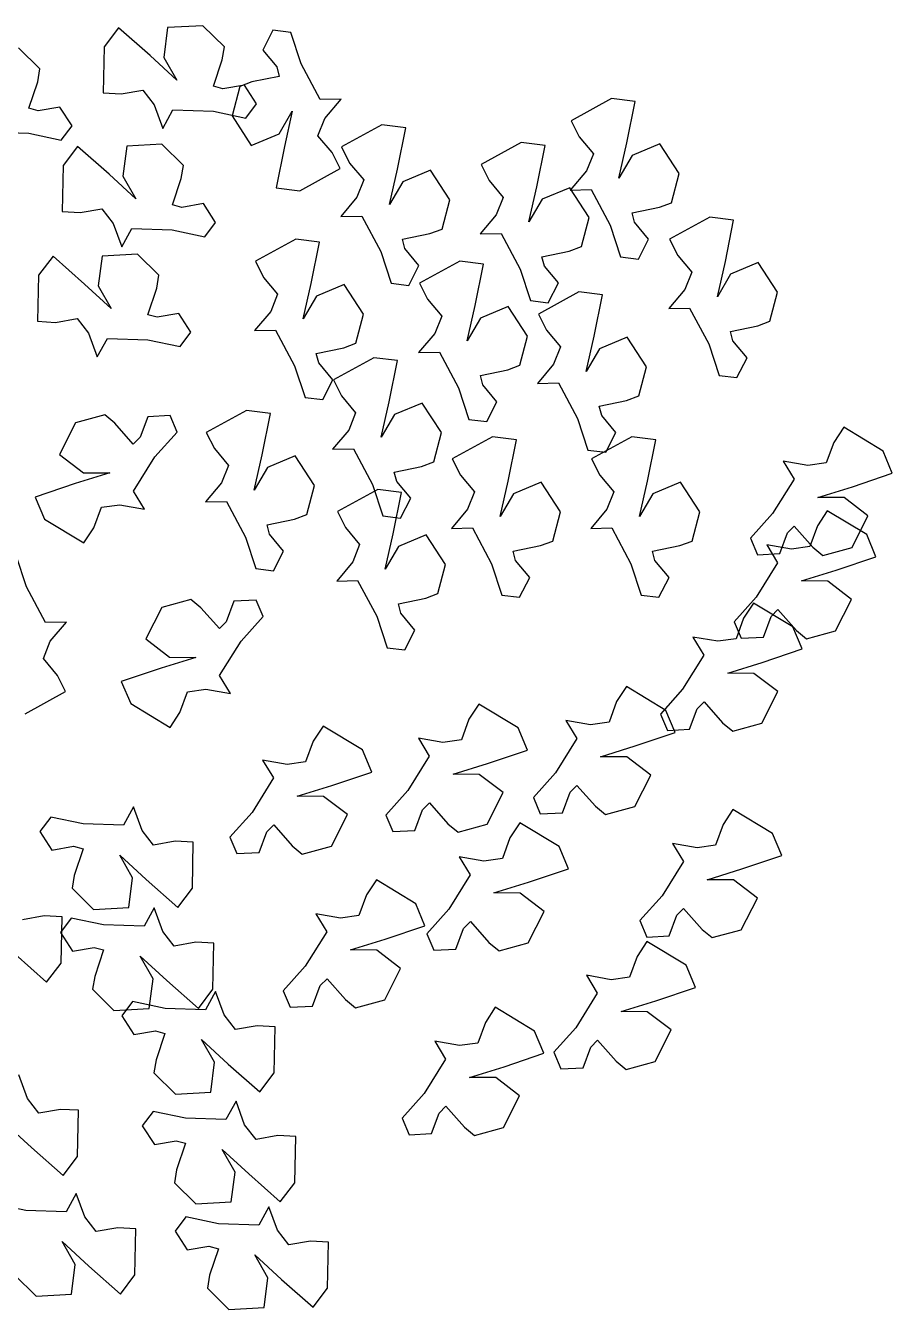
# Model space of a CAD drawing. Header units: millimetres. Extents: x -4017 to 59953, y -688 to 66564.
# Drawn here: x 17414 to 18218, y 16747 to 17937 of the extents above; entities that cross this region are included whole.
import ezdxf

# ---------------------------------------------------------------- set-up
doc = ezdxf.new("R2010")
doc.units = ezdxf.units.MM

# ---------------------------------------------------------------- blocks, each defined once
blk = doc.blocks.new('A$C6903679C')
for p, q in [((0.8856, 1.2026), (0.8529, 1.2008)), ((0.9056, 1.1829), (0.8856, 1.2026)), ((0.8074, 1.2007), (0.7939, 1.1829)), ((0.8367, 1.1748), (0.8074, 1.2007)), ((0.8529, 1.2008), (0.8493, 1.1732)), ((0.9505, 1.1984), (0.9411, 1.1799)), ((0.967, 1.1963), (0.9505, 1.1984)), ((0.9766, 1.1671), (0.967, 1.1963)), ((0.7344, 1.1625), (0.7145, 1.1822)), ((0.7939, 1.1829), (0.7931, 1.1403)), ((0.9035, 1.171), (0.9056, 1.1829)), ((0.9411, 1.1799), (0.9542, 1.1643)), ((0.8614, 1.1521), (0.8367, 1.1748)), ((0.8493, 1.1732), (0.8614, 1.1521)), ((0.8954, 1.1464), (0.9035, 1.171)), ((0.9943, 1.134), (0.9766, 1.1671)), ((0.7324, 1.1506), (0.7344, 1.1625)), ((0.9564, 1.1556), (0.9311, 1.1504)), ((0.9542, 1.1643), (0.9564, 1.1556)), ((0.7242, 1.1261), (0.7324, 1.1506)), ((0.8097, 1.1393), (0.8298, 1.1428)), ((0.8298, 1.1428), (0.8404, 1.1292)), ((0.904, 1.1441), (0.8954, 1.1464)), ((0.9241, 1.1475), (0.904, 1.1441)), ((0.9197, 1.1462), (0.9126, 1.1191)), ((0.9311, 1.1504), (0.9197, 1.1462)), ((0.9354, 1.1302), (0.9241, 1.1475)), ((0.7931, 1.1403), (0.8097, 1.1393)), ((1.0137, 1.1344), (0.9943, 1.134)), ((0.9988, 1.1166), (1.0137, 1.1344)), ((1.2646, 1.1351), (1.2272, 1.1145)), ((1.2866, 1.1323), (1.2646, 1.1351)), ((1.2789, 1.094), (1.2866, 1.1323)), ((0.7329, 1.1237), (0.7242, 1.1261)), ((0.753, 1.1271), (0.7329, 1.1237)), ((0.7642, 1.1098), (0.753, 1.1271)), ((0.8404, 1.1292), (0.8484, 1.1074)), ((0.8484, 1.1074), (0.8578, 1.1245)), ((0.8578, 1.1245), (0.8953, 1.1232)), ((0.8953, 1.1232), (0.9253, 1.1169)), ((0.9126, 1.1191), (0.9305, 1.0916)), ((0.9253, 1.1169), (0.9354, 1.1302)), ((0.9563, 1.1023), (0.9685, 1.1233)), ((0.9685, 1.1233), (0.9612, 1.0906)), ((0.7542, 1.0965), (0.7642, 1.1098)), ((0.9923, 1.1006), (0.9988, 1.1166)), ((1.0516, 1.1107), (1.0142, 1.0901)), ((1.0737, 1.1079), (1.0516, 1.1107)), ((1.066, 1.0696), (1.0737, 1.1079)), ((1.2272, 1.1145), (1.2347, 1.0996)), ((0.6866, 1.1041), (0.7241, 1.1028)), ((0.7241, 1.1028), (0.7542, 1.0965)), ((0.9305, 1.0916), (0.9563, 1.1023)), ((1.0054, 1.085), (0.9923, 1.1006)), ((1.2347, 1.0996), (1.2478, 1.0839)), ((0.7693, 1.0907), (0.7559, 1.073)), ((0.7987, 1.0649), (0.7693, 1.0907)), ((0.8149, 1.0909), (0.8113, 1.0632)), ((0.8476, 1.0926), (0.8149, 1.0909)), ((0.8675, 1.073), (0.8476, 1.0926)), ((0.9612, 1.0906), (0.9534, 1.0523)), ((1.0129, 1.0701), (1.0054, 1.085)), ((1.0142, 1.0901), (1.0217, 1.0752)), ((1.1809, 1.0944), (1.1436, 1.0738)), ((1.203, 1.0916), (1.1809, 1.0944)), ((1.1953, 1.0533), (1.203, 1.0916)), ((1.2478, 1.0839), (1.2413, 1.068)), ((1.2715, 1.0613), (1.2789, 1.094)), ((1.3095, 1.093), (1.2838, 1.0822)), ((1.3274, 1.0655), (1.3095, 1.093)), ((0.7559, 1.073), (0.755, 1.0303)), ((0.8655, 1.061), (0.8675, 1.073)), ((1.0217, 1.0752), (1.0348, 1.0595)), ((1.1436, 1.0738), (1.1511, 1.0589)), ((1.2838, 1.0822), (1.2715, 1.0613)), ((0.8233, 1.0421), (0.7987, 1.0649)), ((0.8113, 1.0632), (0.8233, 1.0421)), ((0.8573, 1.0365), (0.8655, 1.061)), ((0.9755, 1.0495), (1.0129, 1.0701)), ((1.0348, 1.0595), (1.0283, 1.0436)), ((1.0586, 1.0369), (1.066, 1.0696)), ((1.0966, 1.0686), (1.0709, 1.0578)), ((1.1145, 1.0411), (1.0966, 1.0686)), ((1.2413, 1.068), (1.2264, 1.0502)), ((1.3204, 1.0384), (1.3274, 1.0655)), ((0.9534, 1.0523), (0.9755, 1.0495)), ((1.0709, 1.0578), (1.0586, 1.0369)), ((1.1511, 1.0589), (1.1641, 1.0433)), ((1.1879, 1.0206), (1.1953, 1.0533)), ((1.2259, 1.0523), (1.2002, 1.0416)), ((1.2438, 1.0248), (1.2259, 1.0523)), ((1.2264, 1.0502), (1.2458, 1.0506)), ((1.2458, 1.0506), (1.2635, 1.0175)), ((0.866, 1.0341), (0.8573, 1.0365)), ((0.8861, 1.0376), (0.866, 1.0341)), ((0.8973, 1.0202), (0.8861, 1.0376)), ((1.0283, 1.0436), (1.0134, 1.0258)), ((1.1074, 1.014), (1.1145, 1.0411)), ((1.1641, 1.0433), (1.1577, 1.0273)), ((1.2002, 1.0416), (1.1879, 1.0206)), ((1.309, 1.0342), (1.3204, 1.0384)), ((0.755, 1.0303), (0.7717, 1.0294)), ((0.7717, 1.0294), (0.7918, 1.0328)), ((0.7918, 1.0328), (0.8024, 1.0193)), ((1.0134, 1.0258), (1.0329, 1.0261)), ((1.0329, 1.0261), (1.0506, 0.9931)), ((1.1577, 1.0273), (1.1428, 1.0095)), ((1.2367, 0.9977), (1.2438, 1.0248)), ((1.2837, 1.029), (1.309, 1.0342)), ((1.2859, 1.0203), (1.2837, 1.029)), ((1.3558, 1.0251), (1.3185, 1.0045)), ((1.3779, 1.0223), (1.3558, 1.0251)), ((0.8024, 1.0193), (0.8103, 0.9974)), ((0.8103, 0.9974), (0.8197, 1.0145)), ((0.8197, 1.0145), (0.8572, 1.0133)), ((0.8572, 1.0133), (0.8873, 1.0069)), ((0.8873, 1.0069), (0.8973, 1.0202)), ((1.096, 1.0098), (1.1074, 1.014)), ((1.2635, 1.0175), (1.2731, 0.9883)), ((1.299, 1.0046), (1.2859, 1.0203)), ((1.3702, 0.984), (1.3779, 1.0223)), ((0.9717, 1.0047), (0.9344, 0.9841)), ((0.9938, 1.0019), (0.9717, 1.0047)), ((0.9861, 0.9636), (0.9938, 1.0019)), ((1.0707, 1.0046), (1.096, 1.0098)), ((1.073, 0.9959), (1.0707, 1.0046)), ((1.1428, 1.0095), (1.1622, 1.0099)), ((1.1622, 1.0099), (1.1799, 0.9768)), ((1.2896, 0.9862), (1.299, 1.0046)), ((1.3185, 1.0045), (1.326, 0.9896)), ((0.7466, 0.9889), (0.7331, 0.9711)), ((0.7759, 0.963), (0.7466, 0.9889)), ((0.7921, 0.989), (0.7885, 0.9614)), ((0.8248, 0.9908), (0.7921, 0.989)), ((0.8447, 0.9711), (0.8248, 0.9908)), ((1.0506, 0.9931), (1.0601, 0.9639)), ((1.086, 0.9802), (1.073, 0.9959)), ((1.2, 0.9883), (1.2254, 0.9935)), ((1.2023, 0.9796), (1.2, 0.9883)), ((1.2254, 0.9935), (1.2367, 0.9977)), ((1.2731, 0.9883), (1.2896, 0.9862)), ((1.326, 0.9896), (1.339, 0.974)), ((0.9344, 0.9841), (0.9419, 0.9692)), ((1.0766, 0.9618), (1.086, 0.9802)), ((1.1239, 0.9843), (1.0865, 0.9638)), ((1.1459, 0.9816), (1.1239, 0.9843)), ((1.1382, 0.9432), (1.1459, 0.9816)), ((1.1799, 0.9768), (1.1895, 0.9476)), ((1.2154, 0.964), (1.2023, 0.9796)), ((1.3628, 0.9513), (1.3702, 0.984)), ((1.4008, 0.983), (1.3751, 0.9723)), ((1.4187, 0.9555), (1.4008, 0.983)), ((0.7331, 0.9711), (0.7322, 0.9285)), ((0.8427, 0.9592), (0.8447, 0.9711)), ((0.9419, 0.9692), (0.9549, 0.9536)), ((1.339, 0.974), (1.3326, 0.958)), ((1.3751, 0.9723), (1.3628, 0.9513)), ((0.8005, 0.9403), (0.7759, 0.963)), ((0.7885, 0.9614), (0.8005, 0.9403)), ((0.8345, 0.9346), (0.8427, 0.9592)), ((0.9549, 0.9536), (0.9485, 0.9376)), ((0.9787, 0.9309), (0.9861, 0.9636)), ((1.0167, 0.9626), (0.991, 0.9519)), ((1.0346, 0.9352), (1.0167, 0.9626)), ((1.0601, 0.9639), (1.0766, 0.9618)), ((1.0865, 0.9638), (1.094, 0.9489)), ((1.2342, 0.9558), (1.1968, 0.9352)), ((1.206, 0.9455), (1.2154, 0.964)), ((1.2563, 0.953), (1.2342, 0.9558)), ((1.2486, 0.9147), (1.2563, 0.953)), ((1.3326, 0.958), (1.3177, 0.9402)), ((1.4116, 0.9285), (1.4187, 0.9555)), ((0.991, 0.9519), (0.9787, 0.9309)), ((1.094, 0.9489), (1.1071, 0.9332)), ((1.1308, 0.9105), (1.1382, 0.9432)), ((1.1689, 0.9422), (1.1431, 0.9315)), ((1.1867, 0.9148), (1.1689, 0.9422)), ((1.1895, 0.9476), (1.206, 0.9455)), ((1.3177, 0.9402), (1.3371, 0.9406)), ((1.3371, 0.9406), (1.3548, 0.9075)), ((0.7489, 0.9275), (0.769, 0.931)), ((0.769, 0.931), (0.7796, 0.9174)), ((0.8432, 0.9322), (0.8345, 0.9346)), ((0.8633, 0.9357), (0.8432, 0.9322)), ((0.8745, 0.9184), (0.8633, 0.9357)), ((0.9485, 0.9376), (0.9336, 0.9198)), ((1.0275, 0.9081), (1.0346, 0.9352)), ((1.1071, 0.9332), (1.1006, 0.9172)), ((1.1431, 0.9315), (1.1308, 0.9105)), ((1.1968, 0.9352), (1.2043, 0.9203)), ((0.7322, 0.9285), (0.7489, 0.9275)), ((0.7796, 0.9174), (0.7876, 0.8956)), ((0.8645, 0.9051), (0.8745, 0.9184)), ((0.9336, 0.9198), (0.953, 0.9202)), ((0.953, 0.9202), (0.9707, 0.8871)), ((1.1006, 0.9172), (1.0857, 0.8994)), ((1.2043, 0.9203), (1.2174, 0.9047)), ((1.3749, 0.919), (1.4003, 0.9242)), ((1.3772, 0.9103), (1.3749, 0.919)), ((1.4003, 0.9242), (1.4116, 0.9285)), ((0.7876, 0.8956), (0.797, 0.9126)), ((0.797, 0.9126), (0.8345, 0.9114)), ((0.8345, 0.9114), (0.8645, 0.9051)), ((1.0162, 0.9038), (1.0275, 0.9081)), ((1.1797, 0.8877), (1.1867, 0.9148)), ((1.2174, 0.9047), (1.2109, 0.8887)), ((1.2412, 0.882), (1.2486, 0.9147)), ((1.2792, 0.9137), (1.2535, 0.903)), ((1.2971, 0.8862), (1.2792, 0.9137)), ((1.3548, 0.9075), (1.3644, 0.8783)), ((1.3903, 0.8947), (1.3772, 0.9103)), ((0.9908, 0.8987), (1.0162, 0.9038)), ((0.9931, 0.89), (0.9908, 0.8987)), ((1.044, 0.8947), (1.0066, 0.8742)), ((1.0661, 0.892), (1.044, 0.8947)), ((1.0857, 0.8994), (1.1051, 0.8998)), ((1.1051, 0.8998), (1.1228, 0.8667)), ((1.2535, 0.903), (1.2412, 0.882)), ((1.3809, 0.8762), (1.3903, 0.8947)), ((0.9707, 0.8871), (0.9803, 0.8579)), ((1.0062, 0.8743), (0.9931, 0.89)), ((1.0584, 0.8537), (1.0661, 0.892)), ((1.143, 0.8783), (1.1683, 0.8835)), ((1.1683, 0.8835), (1.1797, 0.8877)), ((1.2109, 0.8887), (1.196, 0.8709)), ((1.29, 0.8592), (1.2971, 0.8862)), ((0.9968, 0.8559), (1.0062, 0.8743)), ((1.0066, 0.8742), (1.0142, 0.8593)), ((1.1452, 0.8696), (1.143, 0.8783)), ((1.1583, 0.8539), (1.1452, 0.8696)), ((1.196, 0.8709), (1.2154, 0.8713)), ((1.2154, 0.8713), (1.2331, 0.8382)), ((1.3644, 0.8783), (1.3809, 0.8762)), ((0.9803, 0.8579), (0.9968, 0.8559)), ((1.0142, 0.8593), (1.0272, 0.8436)), ((1.1228, 0.8667), (1.1324, 0.8375)), ((1.2786, 0.8549), (1.29, 0.8592)), ((0.9261, 0.8458), (0.8887, 0.8253)), ((0.9482, 0.8431), (0.9261, 0.8458)), ((1.051, 0.821), (1.0584, 0.8537)), ((1.089, 0.8526), (1.0633, 0.8419)), ((1.1069, 0.8252), (1.089, 0.8526)), ((1.1489, 0.8355), (1.1583, 0.8539)), ((1.2533, 0.8498), (1.2786, 0.8549)), ((1.2555, 0.841), (1.2533, 0.8498)), ((0.7675, 0.8342), (0.7527, 0.805)), ((0.7945, 0.8417), (0.7675, 0.8342)), ((0.8039, 0.8339), (0.7945, 0.8417)), ((0.821, 0.8146), (0.8039, 0.8339)), ((0.8345, 0.84), (0.8274, 0.8209)), ((0.8551, 0.8411), (0.8345, 0.84)), ((0.8616, 0.8258), (0.8551, 0.8411)), ((0.9405, 0.8047), (0.9482, 0.8431)), ((1.0272, 0.8436), (1.0208, 0.8276)), ((1.0633, 0.8419), (1.051, 0.821)), ((1.1324, 0.8375), (1.1489, 0.8355)), ((1.2331, 0.8382), (1.2427, 0.809)), ((1.2686, 0.8254), (1.2555, 0.841)), ((0.8411, 0.8029), (0.8616, 0.8258)), ((0.8887, 0.8253), (0.8962, 0.8104)), ((1.0208, 0.8276), (1.0058, 0.8098)), ((1.0998, 0.7981), (1.1069, 0.8252)), ((1.2592, 0.807), (1.2686, 0.8254)), ((1.48, 0.8302), (1.4708, 0.8162)), ((1.5165, 0.8081), (1.48, 0.8302)), ((0.8274, 0.8209), (0.821, 0.8146)), ((0.8962, 0.8104), (0.9093, 0.7947)), ((1.0058, 0.8098), (1.0253, 0.8102)), ((1.0253, 0.8102), (1.043, 0.7771)), ((1.1543, 0.8213), (1.1169, 0.8008)), ((1.1764, 0.8186), (1.1543, 0.8213)), ((1.1687, 0.7802), (1.1764, 0.8186)), ((1.2836, 0.8213), (1.2462, 0.8008)), ((1.3057, 0.8186), (1.2836, 0.8213)), ((1.298, 0.7802), (1.3057, 0.8186)), ((1.4708, 0.8162), (1.4638, 0.7971)), ((0.7527, 0.805), (0.7748, 0.7881)), ((0.8213, 0.771), (0.8411, 0.8029)), ((0.9331, 0.772), (0.9405, 0.8047)), ((0.9711, 0.8037), (0.9454, 0.793)), ((0.989, 0.7763), (0.9711, 0.8037)), ((1.0885, 0.7939), (1.0998, 0.7981)), ((1.1169, 0.8008), (1.1245, 0.7859)), ((1.2427, 0.809), (1.2592, 0.807)), ((1.2462, 0.8008), (1.2537, 0.7859)), ((1.4238, 0.7987), (1.4339, 0.782)), ((1.4467, 0.7947), (1.4238, 0.7987)), ((1.5251, 0.7876), (1.5165, 0.8081)), ((0.7991, 0.788), (0.7671, 0.778)), ((0.7748, 0.7881), (0.7991, 0.788)), ((0.9093, 0.7947), (0.9028, 0.7787)), ((0.9454, 0.793), (0.9331, 0.772)), ((1.0631, 0.7887), (1.0885, 0.7939)), ((1.0654, 0.78), (1.0631, 0.7887)), ((1.1245, 0.7859), (1.1375, 0.7702)), ((1.2537, 0.7859), (1.2668, 0.7702)), ((1.4638, 0.7971), (1.4467, 0.7947)), ((1.4881, 0.7751), (1.5251, 0.7876)), ((0.7671, 0.778), (0.7301, 0.7655)), ((0.9028, 0.7787), (0.8879, 0.7609)), ((0.9819, 0.7492), (0.989, 0.7763)), ((1.043, 0.7771), (1.0525, 0.748)), ((1.0784, 0.7643), (1.0654, 0.78)), ((1.1613, 0.7475), (1.1687, 0.7802)), ((1.1993, 0.7792), (1.1736, 0.7685)), ((1.2172, 0.7518), (1.1993, 0.7792)), ((1.2906, 0.7475), (1.298, 0.7802)), ((1.3286, 0.7792), (1.3029, 0.7685)), ((1.3465, 0.7518), (1.3286, 0.7792)), ((1.4339, 0.782), (1.4141, 0.7502)), ((1.456, 0.7651), (1.4881, 0.7751)), ((0.7301, 0.7655), (0.7387, 0.745)), ((0.8313, 0.7544), (0.8213, 0.771)), ((1.0478, 0.7725), (1.0105, 0.752)), ((1.0699, 0.7698), (1.0478, 0.7725)), ((1.0622, 0.7314), (1.0699, 0.7698)), ((1.069, 0.7459), (1.0784, 0.7643)), ((1.1375, 0.7702), (1.1311, 0.7542)), ((1.1736, 0.7685), (1.1613, 0.7475)), ((1.2668, 0.7702), (1.2603, 0.7542)), ((1.3029, 0.7685), (1.2906, 0.7475)), ((1.4803, 0.765), (1.456, 0.7651)), ((1.5025, 0.7481), (1.4803, 0.765)), ((0.7844, 0.7369), (0.7914, 0.756)), ((0.7914, 0.756), (0.8085, 0.7584)), ((0.8085, 0.7584), (0.8313, 0.7544)), ((0.8879, 0.7609), (0.9074, 0.7613)), ((0.9074, 0.7613), (0.9251, 0.7282)), ((1.0105, 0.752), (1.018, 0.7371)), ((1.1311, 0.7542), (1.1161, 0.7364)), ((1.2101, 0.7247), (1.2172, 0.7518)), ((1.2603, 0.7542), (1.2454, 0.7364)), ((1.3394, 0.7247), (1.3465, 0.7518)), ((1.4141, 0.7502), (1.3936, 0.7273)), ((1.4648, 0.7527), (1.4556, 0.7388)), ((1.5013, 0.7307), (1.4648, 0.7527)), ((0.7387, 0.745), (0.7752, 0.7229)), ((0.9452, 0.7398), (0.9705, 0.745)), ((0.9475, 0.7311), (0.9452, 0.7398)), ((0.9705, 0.745), (0.9819, 0.7492)), ((1.0525, 0.748), (1.069, 0.7459)), ((1.4278, 0.7322), (1.4342, 0.7385)), ((1.4342, 0.7385), (1.4513, 0.7191)), ((1.4556, 0.7388), (1.4486, 0.7196)), ((1.4877, 0.7188), (1.5025, 0.7481)), ((0.7752, 0.7229), (0.7844, 0.7369)), ((0.9251, 0.7282), (0.9346, 0.6991)), ((0.9605, 0.7154), (0.9475, 0.7311)), ((1.018, 0.7371), (1.031, 0.7214)), ((1.0548, 0.6987), (1.0622, 0.7314)), ((1.0928, 0.7304), (1.0671, 0.7197)), ((1.1107, 0.703), (1.0928, 0.7304)), ((1.1161, 0.7364), (1.1356, 0.7368)), ((1.1356, 0.7368), (1.1533, 0.7037)), ((1.2454, 0.7364), (1.2648, 0.7368)), ((1.2648, 0.7368), (1.2825, 0.7037)), ((1.3936, 0.7273), (1.4001, 0.712)), ((1.4207, 0.7131), (1.4278, 0.7322)), ((1.5099, 0.7101), (1.5013, 0.7307)), ((0.9511, 0.697), (0.9605, 0.7154)), ((1.031, 0.7214), (1.0246, 0.7054)), ((1.0671, 0.7197), (1.0548, 0.6987)), ((1.1734, 0.7153), (1.1988, 0.7205)), ((1.1757, 0.7066), (1.1734, 0.7153)), ((1.1988, 0.7205), (1.2101, 0.7247)), ((1.3027, 0.7153), (1.328, 0.7205)), ((1.3049, 0.7066), (1.3027, 0.7153)), ((1.328, 0.7205), (1.3394, 0.7247)), ((1.4087, 0.7213), (1.4187, 0.7046)), ((1.4315, 0.7172), (1.4087, 0.7213)), ((1.4486, 0.7196), (1.4315, 0.7172)), ((1.4513, 0.7191), (1.4607, 0.7114)), ((1.4607, 0.7114), (1.4877, 0.7188)), ((0.7218, 0.6823), (0.7123, 0.7114)), ((1.0246, 0.7054), (1.0097, 0.6876)), ((1.1036, 0.6759), (1.1107, 0.703)), ((1.1533, 0.7037), (1.1628, 0.6746)), ((1.1887, 0.6909), (1.1757, 0.7066)), ((1.2825, 0.7037), (1.2921, 0.6746)), ((1.318, 0.6909), (1.3049, 0.7066)), ((1.4187, 0.7046), (1.3989, 0.6727)), ((1.4001, 0.712), (1.4207, 0.7131)), ((1.4729, 0.6977), (1.5099, 0.7101)), ((0.9346, 0.6991), (0.9511, 0.697)), ((1.1793, 0.6725), (1.1887, 0.6909)), ((1.3086, 0.6725), (1.318, 0.6909)), ((1.4409, 0.6877), (1.4729, 0.6977)), ((0.7395, 0.6492), (0.7218, 0.6823)), ((1.0097, 0.6876), (1.0291, 0.688)), ((1.0291, 0.688), (1.0468, 0.6549)), ((1.4652, 0.6875), (1.4409, 0.6877)), ((1.4873, 0.6706), (1.4652, 0.6875)), ((0.8744, 0.6705), (0.8474, 0.6631)), ((0.8837, 0.6628), (0.8744, 0.6705)), ((0.9143, 0.6689), (0.9073, 0.6498)), ((0.935, 0.67), (0.9143, 0.6689)), ((0.9414, 0.6546), (0.935, 0.67)), ((1.0669, 0.6665), (1.0923, 0.6716)), ((1.0923, 0.6716), (1.1036, 0.6759)), ((1.1628, 0.6746), (1.1793, 0.6725)), ((1.2921, 0.6746), (1.3086, 0.6725)), ((1.3989, 0.6727), (1.3784, 0.6499)), ((1.3963, 0.6672), (1.3872, 0.6532)), ((1.4329, 0.6451), (1.3963, 0.6672)), ((1.4725, 0.6414), (1.4873, 0.6706)), ((0.8474, 0.6631), (0.8326, 0.6339)), ((0.9009, 0.6435), (0.8837, 0.6628)), ((1.0468, 0.6549), (1.0564, 0.6257)), ((1.0692, 0.6578), (1.0669, 0.6665)), ((1.0823, 0.6421), (1.0692, 0.6578)), ((1.4055, 0.6356), (1.4126, 0.6548)), ((1.4126, 0.6548), (1.419, 0.6611)), ((1.419, 0.6611), (1.4361, 0.6417)), ((0.759, 0.6495), (0.7395, 0.6492)), ((0.744, 0.6317), (0.759, 0.6495)), ((0.9073, 0.6498), (0.9009, 0.6435)), ((0.921, 0.6318), (0.9414, 0.6546)), ((1.3784, 0.6499), (1.3849, 0.6346)), ((1.3872, 0.6532), (1.3802, 0.6341)), ((1.4415, 0.6246), (1.4329, 0.6451)), ((0.7376, 0.6158), (0.744, 0.6317)), ((0.8326, 0.6339), (0.8547, 0.617)), ((0.9011, 0.5999), (0.921, 0.6318)), ((1.0729, 0.6237), (1.0823, 0.6421)), ((1.3402, 0.6357), (1.3503, 0.619)), ((1.3631, 0.6317), (1.3402, 0.6357)), ((1.3802, 0.6341), (1.3631, 0.6317)), ((1.3849, 0.6346), (1.4055, 0.6356)), ((1.4361, 0.6417), (1.4455, 0.634)), ((1.4455, 0.634), (1.4725, 0.6414)), ((1.0564, 0.6257), (1.0729, 0.6237)), ((1.3503, 0.619), (1.3305, 0.5872)), ((1.4045, 0.6121), (1.4415, 0.6246)), ((0.7506, 0.6001), (0.7376, 0.6158)), ((0.879, 0.6168), (0.847, 0.6069)), ((0.8547, 0.617), (0.879, 0.6168)), ((1.3724, 0.6021), (1.4045, 0.6121)), ((0.7582, 0.5852), (0.7506, 0.6001)), ((0.847, 0.6069), (0.8099, 0.5944)), ((0.9112, 0.5833), (0.9011, 0.5999)), ((1.3967, 0.602), (1.3724, 0.6021)), ((1.4189, 0.5851), (1.3967, 0.602)), ((0.7208, 0.5646), (0.7582, 0.5852)), ((0.8099, 0.5944), (0.8186, 0.5739)), ((0.8642, 0.5658), (0.8713, 0.5849)), ((0.8713, 0.5849), (0.8883, 0.5873)), ((0.8883, 0.5873), (0.9112, 0.5833)), ((1.2784, 0.5898), (1.2693, 0.5758)), ((1.3149, 0.5677), (1.2784, 0.5898)), ((1.3305, 0.5872), (1.31, 0.5643)), ((1.404, 0.5558), (1.4189, 0.5851)), ((0.8186, 0.5739), (0.8551, 0.5518)), ((1.1416, 0.5735), (1.1324, 0.5595)), ((1.1781, 0.5514), (1.1416, 0.5735)), ((1.2693, 0.5758), (1.2623, 0.5566)), ((1.3441, 0.5692), (1.3506, 0.5755)), ((1.3506, 0.5755), (1.3677, 0.5562)), ((0.8551, 0.5518), (0.8642, 0.5658)), ((1.1324, 0.5595), (1.1254, 0.5404)), ((1.31, 0.5643), (1.3164, 0.549)), ((1.3236, 0.5471), (1.3149, 0.5677)), ((1.3371, 0.5501), (1.3441, 0.5692)), ((0.9971, 0.5531), (0.9879, 0.5391)), ((1.0336, 0.531), (0.9971, 0.5531)), ((1.1867, 0.5309), (1.1781, 0.5514)), ((1.2223, 0.5583), (1.2324, 0.5416)), ((1.2452, 0.5542), (1.2223, 0.5583)), ((1.2623, 0.5566), (1.2452, 0.5542)), ((1.3164, 0.549), (1.3371, 0.5501)), ((1.3677, 0.5562), (1.377, 0.5484)), ((1.377, 0.5484), (1.404, 0.5558)), ((0.9879, 0.5391), (0.9809, 0.52)), ((1.1083, 0.538), (1.0855, 0.542)), ((1.0855, 0.542), (1.0955, 0.5253)), ((1.1254, 0.5404), (1.1083, 0.538)), ((1.2324, 0.5416), (1.2126, 0.5098)), ((1.2865, 0.5347), (1.3236, 0.5471)), ((1.0422, 0.5105), (1.0336, 0.531)), ((1.0955, 0.5253), (1.0757, 0.4935)), ((1.1497, 0.5184), (1.1867, 0.5309)), ((1.2545, 0.5247), (1.2865, 0.5347)), ((1.2788, 0.5245), (1.2545, 0.5247)), ((1.301, 0.5076), (1.2788, 0.5245)), ((0.9638, 0.5176), (0.9409, 0.5216)), ((0.9409, 0.5216), (0.951, 0.505)), ((0.9809, 0.52), (0.9638, 0.5176)), ((1.1177, 0.5084), (1.1497, 0.5184)), ((0.951, 0.505), (0.9312, 0.4731)), ((1.0052, 0.498), (1.0422, 0.5105)), ((1.142, 0.5083), (1.1177, 0.5084)), ((1.1641, 0.4914), (1.142, 0.5083)), ((1.2126, 0.5098), (1.1921, 0.4869)), ((1.2861, 0.4784), (1.301, 0.5076)), ((0.9731, 0.4881), (1.0052, 0.498)), ((0.9974, 0.4879), (0.9731, 0.4881)), ((1.0757, 0.4935), (1.0552, 0.4706)), ((1.1493, 0.4621), (1.1641, 0.4914)), ((1.2192, 0.4726), (1.2262, 0.4918)), ((1.2262, 0.4918), (1.2326, 0.4981)), ((1.2326, 0.4981), (1.2498, 0.4787)), ((0.8213, 0.4782), (0.8119, 0.4612)), ((0.8293, 0.4564), (0.8213, 0.4782)), ((1.0196, 0.471), (0.9974, 0.4879)), ((1.0894, 0.4755), (1.0958, 0.4818)), ((1.0958, 0.4818), (1.1129, 0.4625)), ((1.1921, 0.4869), (1.1985, 0.4716)), ((1.2498, 0.4787), (1.2591, 0.471)), ((1.2591, 0.471), (1.2861, 0.4784)), ((0.7444, 0.4687), (0.7344, 0.4555)), ((0.7744, 0.4624), (0.7444, 0.4687)), ((0.9312, 0.4731), (0.9107, 0.4502)), ((1.0048, 0.4418), (1.0196, 0.471)), ((1.0552, 0.4706), (1.0617, 0.4553)), ((1.0823, 0.4564), (1.0894, 0.4755)), ((1.1985, 0.4716), (1.2192, 0.4726)), ((1.3773, 0.4757), (1.3682, 0.4617)), ((1.4138, 0.4536), (1.3773, 0.4757)), ((0.7344, 0.4555), (0.7456, 0.4381)), ((0.8119, 0.4612), (0.7744, 0.4624)), ((0.8399, 0.4428), (0.8293, 0.4564)), ((0.9378, 0.436), (0.9449, 0.4551)), ((0.9449, 0.4551), (0.9513, 0.4614)), ((0.9513, 0.4614), (0.9684, 0.4421)), ((1.0617, 0.4553), (1.0823, 0.4564)), ((1.1129, 0.4625), (1.1223, 0.4547)), ((1.1223, 0.4547), (1.1493, 0.4621)), ((1.1795, 0.4634), (1.1704, 0.4494)), ((1.2161, 0.4413), (1.1795, 0.4634)), ((1.3682, 0.4617), (1.3611, 0.4426)), ((1.4225, 0.4331), (1.4138, 0.4536)), ((0.7456, 0.4381), (0.7657, 0.4416)), ((0.7657, 0.4416), (0.7744, 0.4392)), ((0.86, 0.4463), (0.8399, 0.4428)), ((0.8767, 0.4454), (0.86, 0.4463)), ((0.8758, 0.4027), (0.8767, 0.4454)), ((0.9107, 0.4502), (0.9172, 0.4349)), ((0.9684, 0.4421), (0.9778, 0.4344)), ((0.9778, 0.4344), (1.0048, 0.4418)), ((1.1704, 0.4494), (1.1634, 0.4303)), ((1.2247, 0.4208), (1.2161, 0.4413)), ((1.3212, 0.4442), (1.3313, 0.4275)), ((1.3441, 0.4402), (1.3212, 0.4442)), ((1.3611, 0.4426), (1.3441, 0.4402)), ((0.7744, 0.4392), (0.7662, 0.4146)), ((0.8084, 0.4335), (0.833, 0.4108)), ((0.8204, 0.4124), (0.8084, 0.4335)), ((0.9172, 0.4349), (0.9378, 0.436)), ((1.1234, 0.4319), (1.1335, 0.4153)), ((1.1463, 0.4279), (1.1234, 0.4319)), ((1.1634, 0.4303), (1.1463, 0.4279)), ((1.3854, 0.4206), (1.4225, 0.4331)), ((1.1877, 0.4083), (1.2247, 0.4208)), ((1.3313, 0.4275), (1.3115, 0.3957)), ((1.3534, 0.4106), (1.3854, 0.4206)), ((0.7662, 0.4146), (0.7642, 0.4027)), ((0.8168, 0.3848), (0.8204, 0.4124)), ((0.833, 0.4108), (0.8623, 0.385)), ((1.0465, 0.4105), (1.0373, 0.3965)), ((1.083, 0.3884), (1.0465, 0.4105)), ((1.1335, 0.4153), (1.1137, 0.3834)), ((1.1556, 0.3984), (1.1877, 0.4083)), ((1.3777, 0.4105), (1.3534, 0.4106)), ((1.3999, 0.3936), (1.3777, 0.4105)), ((0.7642, 0.4027), (0.7841, 0.383)), ((0.8623, 0.385), (0.8758, 0.4027)), ((1.0373, 0.3965), (1.0303, 0.3774)), ((1.1799, 0.3982), (1.1556, 0.3984)), ((1.2021, 0.3813), (1.1799, 0.3982)), ((1.3115, 0.3957), (1.291, 0.3728)), ((1.385, 0.3643), (1.3999, 0.3936)), ((0.7841, 0.383), (0.8168, 0.3848)), ((0.8404, 0.3845), (0.831, 0.3675)), ((0.8483, 0.3627), (0.8404, 0.3845)), ((1.0916, 0.3679), (1.083, 0.3884)), ((1.1137, 0.3834), (1.0932, 0.3606)), ((1.1873, 0.3521), (1.2021, 0.3813)), ((1.3251, 0.3777), (1.3315, 0.384)), ((1.3315, 0.384), (1.3487, 0.3646)), ((0.7382, 0.377), (0.7181, 0.3735)), ((0.7549, 0.3761), (0.7382, 0.377)), ((0.7634, 0.375), (0.7534, 0.3618)), ((0.754, 0.3334), (0.7549, 0.3761)), ((0.7935, 0.3687), (0.7634, 0.375)), ((0.9903, 0.379), (1.0004, 0.3624)), ((1.0132, 0.375), (0.9903, 0.379)), ((1.0303, 0.3774), (1.0132, 0.375)), ((1.1273, 0.3654), (1.1338, 0.3718)), ((1.1338, 0.3718), (1.1509, 0.3524)), ((1.291, 0.3728), (1.2974, 0.3575)), ((1.3181, 0.3586), (1.3251, 0.3777)), ((0.7534, 0.3618), (0.7646, 0.3444)), ((0.831, 0.3675), (0.7935, 0.3687)), ((0.8589, 0.3491), (0.8483, 0.3627)), ((1.0004, 0.3624), (0.9806, 0.3305)), ((1.0546, 0.3554), (1.0916, 0.3679)), ((1.0932, 0.3606), (1.0997, 0.3452)), ((1.1203, 0.3463), (1.1273, 0.3654)), ((1.2974, 0.3575), (1.3181, 0.3586)), ((1.3487, 0.3646), (1.358, 0.3569)), ((1.358, 0.3569), (1.385, 0.3643)), ((0.7646, 0.3444), (0.7847, 0.3479)), ((0.7847, 0.3479), (0.7934, 0.3455)), ((0.7934, 0.3455), (0.7852, 0.3209)), ((0.879, 0.3526), (0.8589, 0.3491)), ((0.8957, 0.3517), (0.879, 0.3526)), ((0.8948, 0.309), (0.8957, 0.3517)), ((1.0225, 0.3455), (1.0546, 0.3554)), ((1.0468, 0.3453), (1.0225, 0.3455)), ((1.069, 0.3284), (1.0468, 0.3453)), ((1.0997, 0.3452), (1.1203, 0.3463)), ((1.1509, 0.3524), (1.1603, 0.3447)), ((1.1603, 0.3447), (1.1873, 0.3521)), ((1.2975, 0.3534), (1.2883, 0.3395)), ((1.334, 0.3314), (1.2975, 0.3534)), ((0.7113, 0.3415), (0.7406, 0.3157)), ((0.7406, 0.3157), (0.754, 0.3334)), ((0.8274, 0.3398), (0.852, 0.3171)), ((0.8394, 0.3187), (0.8274, 0.3398)), ((1.2883, 0.3395), (1.2813, 0.3203)), ((0.9806, 0.3305), (0.9601, 0.3076)), ((1.0542, 0.2992), (1.069, 0.3284)), ((1.2413, 0.322), (1.2514, 0.3053)), ((1.2642, 0.3179), (1.2413, 0.322)), ((1.3426, 0.3108), (1.334, 0.3314)), ((0.7852, 0.3209), (0.7832, 0.309)), ((0.8358, 0.2911), (0.8394, 0.3187)), ((0.852, 0.3171), (0.8814, 0.2913)), ((0.9872, 0.2934), (0.9943, 0.3125)), ((0.9943, 0.3125), (1.0007, 0.3188)), ((1.0007, 0.3188), (1.0178, 0.2995)), ((1.2813, 0.3203), (1.2642, 0.3179)), ((1.3056, 0.2984), (1.3426, 0.3108)), ((0.7832, 0.309), (0.8031, 0.2893)), ((0.8204, 0.2976), (0.8104, 0.2843)), ((0.8505, 0.2913), (0.8204, 0.2976)), ((0.8814, 0.2913), (0.8948, 0.309)), ((0.8974, 0.3071), (0.888, 0.2901)), ((0.9053, 0.2853), (0.8974, 0.3071)), ((0.9601, 0.3076), (0.9666, 0.2923)), ((1.0178, 0.2995), (1.0272, 0.2917)), ((1.0272, 0.2917), (1.0542, 0.2992)), ((1.2514, 0.3053), (1.2316, 0.2734)), ((1.2735, 0.2884), (1.3056, 0.2984)), ((0.8031, 0.2893), (0.8358, 0.2911)), ((0.888, 0.2901), (0.8505, 0.2913)), ((0.9666, 0.2923), (0.9872, 0.2934)), ((1.1568, 0.2923), (1.1476, 0.2783)), ((1.1933, 0.2702), (1.1568, 0.2923)), ((1.2978, 0.2882), (1.2735, 0.2884)), ((1.32, 0.2713), (1.2978, 0.2882)), ((0.8104, 0.2843), (0.8216, 0.267)), ((0.9159, 0.2717), (0.9053, 0.2853)), ((0.936, 0.2752), (0.9159, 0.2717)), ((0.9527, 0.2742), (0.936, 0.2752)), ((0.9518, 0.2316), (0.9527, 0.2742)), ((1.1476, 0.2783), (1.1406, 0.2592)), ((0.8216, 0.267), (0.8417, 0.2705)), ((0.8417, 0.2705), (0.8504, 0.2681)), ((0.8504, 0.2681), (0.8422, 0.2435)), ((0.8844, 0.2624), (0.909, 0.2397)), ((0.8964, 0.2413), (0.8844, 0.2624)), ((1.2019, 0.2497), (1.1933, 0.2702)), ((1.2316, 0.2734), (1.2111, 0.2506)), ((1.3052, 0.2421), (1.32, 0.2713)), ((1.1007, 0.2608), (1.1107, 0.2442)), ((1.1235, 0.2568), (1.1007, 0.2608)), ((1.1406, 0.2592), (1.1235, 0.2568)), ((1.2111, 0.2506), (1.2176, 0.2353)), ((1.2382, 0.2363), (1.2453, 0.2555)), ((1.2453, 0.2555), (1.2517, 0.2618)), ((1.2517, 0.2618), (1.2688, 0.2424)), ((0.8422, 0.2435), (0.8402, 0.2316)), ((0.8928, 0.2137), (0.8964, 0.2413)), ((0.909, 0.2397), (0.9384, 0.2138)), ((1.1107, 0.2442), (1.0909, 0.2123)), ((1.1649, 0.2372), (1.2019, 0.2497)), ((1.2688, 0.2424), (1.2782, 0.2347)), ((1.2782, 0.2347), (1.3052, 0.2421)), ((0.7228, 0.2078), (0.7149, 0.2297)), ((0.8402, 0.2316), (0.8601, 0.2119)), ((0.9384, 0.2138), (0.9518, 0.2316)), ((1.1329, 0.2273), (1.1649, 0.2372)), ((1.1572, 0.2271), (1.1329, 0.2273)), ((1.1793, 0.2102), (1.1572, 0.2271)), ((1.2176, 0.2353), (1.2382, 0.2363)), ((0.7334, 0.1943), (0.7228, 0.2078)), ((0.8601, 0.2119), (0.8928, 0.2137)), ((0.9164, 0.2053), (0.907, 0.1882)), ((0.9243, 0.1834), (0.9164, 0.2053)), ((1.0909, 0.2123), (1.0704, 0.1894)), ((1.1645, 0.181), (1.1793, 0.2102)), ((0.7535, 0.1977), (0.7334, 0.1943)), ((0.7702, 0.1968), (0.7535, 0.1977)), ((0.7693, 0.1541), (0.7702, 0.1968)), ((0.8395, 0.1958), (0.8294, 0.1825)), ((0.8695, 0.1894), (0.8395, 0.1958)), ((1.0975, 0.1752), (1.1046, 0.1943)), ((1.1046, 0.1943), (1.111, 0.2006)), ((1.111, 0.2006), (1.1281, 0.1813)), ((0.7019, 0.185), (0.7265, 0.1622)), ((0.8294, 0.1825), (0.8407, 0.1651)), ((0.907, 0.1882), (0.8695, 0.1894)), ((0.9349, 0.1698), (0.9243, 0.1834)), ((1.0704, 0.1894), (1.0769, 0.1741)), ((1.1281, 0.1813), (1.1375, 0.1735)), ((1.1375, 0.1735), (1.1645, 0.181)), ((0.8407, 0.1651), (0.8608, 0.1686)), ((0.8608, 0.1686), (0.8694, 0.1662)), ((0.955, 0.1733), (0.9349, 0.1698)), ((0.9717, 0.1724), (0.955, 0.1733)), ((0.9708, 0.1297), (0.9717, 0.1724)), ((1.0769, 0.1741), (1.0975, 0.1752)), ((0.7265, 0.1622), (0.7559, 0.1364)), ((0.8694, 0.1662), (0.8612, 0.1417)), ((0.9034, 0.1606), (0.9281, 0.1378)), ((0.9154, 0.1395), (0.9034, 0.1606)), ((0.7559, 0.1364), (0.7693, 0.1541)), ((0.8612, 0.1417), (0.8592, 0.1297)), ((0.9119, 0.1118), (0.9154, 0.1395)), ((0.9281, 0.1378), (0.9574, 0.112)), ((0.7681, 0.1197), (0.7587, 0.1027)), ((0.7761, 0.0979), (0.7681, 0.1197)), ((0.8592, 0.1297), (0.8791, 0.1101)), ((0.9574, 0.112), (0.9708, 0.1297)), ((0.7212, 0.1039), (0.6912, 0.1102)), ((0.8791, 0.1101), (0.9119, 0.1118)), ((0.9468, 0.1074), (0.9375, 0.0904)), ((0.9548, 0.0856), (0.9468, 0.1074)), ((0.7587, 0.1027), (0.7212, 0.1039)), ((0.7867, 0.0843), (0.7761, 0.0979)), ((0.8699, 0.0979), (0.8599, 0.0847)), ((0.8999, 0.0916), (0.8699, 0.0979)), ((0.8067, 0.0878), (0.7867, 0.0843)), ((0.8234, 0.0868), (0.8067, 0.0878)), ((0.8225, 0.0442), (0.8234, 0.0868)), ((0.8599, 0.0847), (0.8711, 0.0673)), ((0.9375, 0.0904), (0.8999, 0.0916)), ((0.9654, 0.072), (0.9548, 0.0856)), ((0.7551, 0.075), (0.7798, 0.0523)), ((0.7671, 0.0539), (0.7551, 0.075)), ((0.9855, 0.0755), (0.9654, 0.072)), ((1.0022, 0.0746), (0.9855, 0.0755)), ((1.0013, 0.0319), (1.0022, 0.0746)), ((0.8711, 0.0673), (0.8912, 0.0708)), ((0.8912, 0.0708), (0.8999, 0.0684)), ((0.8999, 0.0684), (0.8917, 0.0439)), ((0.9339, 0.0628), (0.9585, 0.04)), ((0.9459, 0.0416), (0.9339, 0.0628)), ((0.7636, 0.0263), (0.7671, 0.0539)), ((0.7798, 0.0523), (0.8091, 0.0264)), ((0.7109, 0.0442), (0.7309, 0.0245)), ((0.8091, 0.0264), (0.8225, 0.0442)), ((0.8917, 0.0439), (0.8897, 0.0319)), ((0.9423, 0.014), (0.9459, 0.0416)), ((0.9585, 0.04), (0.9878, 0.0142)), ((0.7309, 0.0245), (0.7636, 0.0263)), ((0.8897, 0.0319), (0.9096, 0.0122)), ((0.9878, 0.0142), (1.0013, 0.0319)), ((0.9096, 0.0122), (0.9423, 0.014))]:
    blk.add_line(p, q)

msp = doc.modelspace()

# ---------------------------------------------------------------- block references
at = {"xscale": 1000, "yscale": 1000, "zscale": 1000}
msp.add_blockref('A$C6903679C', (16692.4, 16734.5), dxfattribs=at)

doc.saveas('drawing.dxf')
